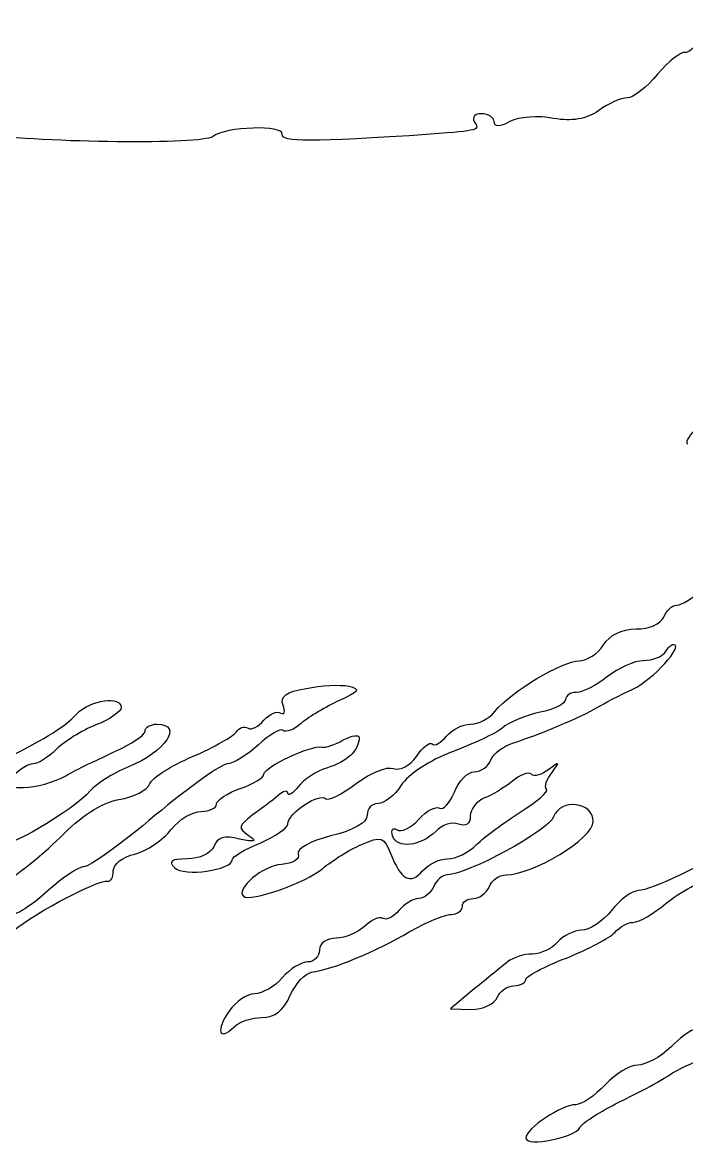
# Model space of a CAD drawing. Extents: x 0 to 69.4, y 0 to 30.3.
# Drawn here: x 46.939 to 48.392, y -0.007 to 2.456 of the extents above; entities that cross this region are included whole.
import ezdxf

# ---------------------------------------------------------------- set-up
doc = ezdxf.new("R2010")
doc.units = 0
doc.header["$MEASUREMENT"] = 0
doc.layers.get('0').update_dxf_attribs({"linetype": 'CONTINUOUS'})

msp = doc.modelspace()

# ---------------------------------------------------------------- linework, layer by layer
at = {"color": 0, "linetype": 'CONTINUOUS'}
for p, q in [((48.3439, 1.07628), (48.3439, 1.07628)), ((48.101, 0.71691), (48.101, 0.71691)), ((47.9274, 0.34022), (47.8753, 0.29682)), ((47.8753, 0.29682), (47.9204, 0.29508))]:
    msp.add_line(p, q, dxfattribs=at)
for points in [[(48.4533, 2.45632), (48.4272, 2.41812), (48.3978, 2.38861), (48.389, 2.39035)], [(48.389, 2.39035), (48.3804, 2.39382), (48.3526, 2.37125), (48.3283, 2.34347)], [(48.3283, 2.34347), (48.3057, 2.31396), (48.2744, 2.29139), (48.2624, 2.29139)], [(48.2624, 2.29139), (48.2485, 2.29139), (48.2207, 2.27924), (48.1999, 2.26361)], [(47.9429, 2.25667), (47.929, 2.25667), (47.9221, 2.24972), (47.9274, 2.23931)], [(47.9707, 2.23931), (47.9707, 2.24799), (47.9586, 2.25667), (47.9429, 2.25667)], [(48.101, 2.24625), (48.0679, 2.25319), (48.0246, 2.24972), (48.0054, 2.23931)], [(48.1999, 2.26361), (48.1721, 2.24451), (48.1408, 2.23931), (48.101, 2.24625)], [(47.5072, 2.21153), (47.5107, 2.23236), (47.3839, 2.22889), (47.3544, 2.20632)], [(47.9274, 2.23931), (47.9394, 2.22021), (47.9394, 2.22021), (47.8318, 2.21153)], [(48.0054, 2.23931), (47.9829, 2.22715), (47.9707, 2.22715), (47.9707, 2.23931)], [(47.3544, 2.20632), (47.3318, 2.18896), (46.9899, 2.19243), (46.8458, 2.21153)], [(47.8318, 2.21153), (47.5679, 2.19417), (47.5038, 2.19417), (47.5072, 2.21153)], [(48.3943, 1.53282), (48.3856, 1.5415), (48.4151, 1.57449), (48.4811, 1.62831)], [(48.37, 1.18045), (48.3804, 1.18045), (48.4064, 1.19602), (48.4272, 1.21512)], [(48.3422, 1.15441), (48.3474, 1.16829), (48.3596, 1.18045), (48.37, 1.18045)], [(48.2814, 1.12836), (48.3092, 1.12836), (48.3353, 1.13878), (48.3422, 1.15441)], [(48.2103, 1.09364), (48.2224, 1.11448), (48.2501, 1.12836), (48.2814, 1.12836)], [(48.1565, 1.05892), (48.1738, 1.05892), (48.1981, 1.07454), (48.2103, 1.09364)], [(48.2744, 0.99642), (48.3179, 1.01725), (48.3874, 1.09364), (48.3631, 1.09364)], [(48.3631, 1.09364), (48.3578, 1.09364), (48.3492, 1.0867), (48.3439, 1.07628)], [(48.3439, 1.07628), (48.3387, 1.0676), (48.3179, 1.05892), (48.2971, 1.05892)], [(47.9725, 0.94781), (48.0072, 0.99121), (48.1218, 1.05892), (48.1565, 1.05892)], [(48.2971, 1.05892), (48.2779, 1.05892), (48.2432, 1.04329), (48.2189, 1.0242)], [(48.2189, 1.0242), (48.1946, 1.0051), (48.1635, 0.98947), (48.1512, 0.98947)], [(47.5089, 0.9617), (47.5019, 0.98079), (47.5158, 0.99121), (47.5593, 0.99816)], [(47.5593, 0.99816), (47.5922, 1.0051), (47.6339, 1.00684), (47.6531, 1.00336)], [(47.6531, 1.00336), (47.679, 0.99642), (47.6756, 0.99121), (47.6322, 0.97211)], [(48.1512, 0.98947), (48.1374, 0.98947), (48.1269, 0.98253), (48.1269, 0.97385)], [(48.1964, 0.95649), (48.2103, 0.96517), (48.2467, 0.98427), (48.2744, 0.99642)], [(47.0576, 0.9426), (47.0889, 0.97385), (47.1549, 0.98253), (47.1549, 0.95649)], [(47.5038, 0.94434), (47.5124, 0.93913), (47.5142, 0.94781), (47.5089, 0.9617)], [(47.6322, 0.97211), (47.6044, 0.95822), (47.5663, 0.93739), (47.5489, 0.92177)], [(48.1269, 0.97385), (48.1269, 0.96517), (48.101, 0.95128), (48.0714, 0.94607)], [(46.891, 0.83843), (47.0021, 0.89572), (47.0299, 0.91309), (47.0576, 0.9426)], [(47.1549, 0.95649), (47.1549, 0.94781), (47.1306, 0.93045), (47.0993, 0.91829)], [(47.4672, 0.92871), (47.4794, 0.9426), (47.495, 0.94954), (47.5038, 0.94434)], [(47.9186, 0.92003), (47.936, 0.92003), (47.9603, 0.93218), (47.9725, 0.94781)], [(48.0714, 0.94607), (48.0401, 0.93913), (48.0019, 0.9235), (47.9881, 0.91135)], [(48.0107, 0.87836), (48.0628, 0.89399), (48.1651, 0.93739), (48.1964, 0.95649)], [(47.0993, 0.91829), (47.0681, 0.90614), (47.0299, 0.88184), (47.0125, 0.86447)], [(47.2329, 0.92003), (47.2919, 0.92003), (47.2519, 0.85927), (47.1704, 0.82628)], [(47.2069, 0.90441), (47.2069, 0.91309), (47.219, 0.92003), (47.2329, 0.92003)], [(47.4065, 0.90267), (47.4135, 0.91309), (47.4239, 0.91656), (47.4325, 0.91135)], [(47.4325, 0.91135), (47.4394, 0.90614), (47.4551, 0.91482), (47.4672, 0.92871)], [(47.5489, 0.92177), (47.5332, 0.90788), (47.5142, 0.90093), (47.5089, 0.90614)], [(47.8665, 0.89399), (47.8788, 0.90788), (47.9012, 0.92003), (47.9186, 0.92003)], [(47.1426, 0.861), (47.1774, 0.87663), (47.2069, 0.89572), (47.2069, 0.90441)], [(47.311, 0.84885), (47.3579, 0.86968), (47.4012, 0.89399), (47.4065, 0.90267)], [(47.5089, 0.90614), (47.5038, 0.91135), (47.4794, 0.89746), (47.4551, 0.87489)], [(47.6756, 0.89052), (47.6756, 0.86274), (47.6478, 0.8367), (47.6061, 0.82454)], [(47.6408, 0.88531), (47.66, 0.89572), (47.6756, 0.89746), (47.6756, 0.89052)], [(47.8353, 0.87663), (47.8406, 0.87142), (47.8544, 0.87836), (47.8665, 0.89399)], [(47.9881, 0.91135), (47.9742, 0.8992), (47.9239, 0.87663), (47.8788, 0.85927)], [(47.0125, 0.86447), (46.9951, 0.84711), (46.9725, 0.83322), (46.9621, 0.83322)], [(47.4551, 0.87489), (47.4308, 0.85232), (47.3996, 0.83322), (47.3874, 0.83322)], [(47.4672, 0.81066), (47.4672, 0.82628), (47.5697, 0.87489), (47.594, 0.86968)], [(47.594, 0.86968), (47.601, 0.86795), (47.6235, 0.87489), (47.6408, 0.88531)], [(47.8006, 0.84885), (47.8144, 0.86968), (47.8301, 0.88184), (47.8353, 0.87663)], [(47.9637, 0.84191), (47.969, 0.85579), (47.9915, 0.87142), (48.0107, 0.87836)], [(47.0333, 0.80718), (47.0576, 0.82107), (47.1062, 0.84364), (47.1426, 0.861)], [(47.2174, 0.78982), (47.2225, 0.80197), (47.2642, 0.82975), (47.311, 0.84885)], [(47.7503, 0.82281), (47.7658, 0.8176), (47.7867, 0.82975), (47.8006, 0.84885)], [(47.8788, 0.85927), (47.8318, 0.84191), (47.7815, 0.80892), (47.7676, 0.78635)], [(47.9274, 0.81586), (47.9429, 0.81586), (47.9586, 0.82802), (47.9637, 0.84191)], [(48.0975, 0.81413), (48.1149, 0.83843), (48.1149, 0.83843), (48.0906, 0.82107)], [(46.9621, 0.83322), (46.9517, 0.83322), (46.9326, 0.82107), (46.9187, 0.80718)], [(47.1704, 0.82628), (47.1357, 0.81239), (47.0993, 0.78809), (47.0871, 0.7742)], [(47.3874, 0.83322), (47.3753, 0.83322), (47.304, 0.78288), (47.2294, 0.72038)], [(47.6061, 0.82454), (47.5818, 0.8176), (47.554, 0.7985), (47.5419, 0.78288)], [(47.6686, 0.78982), (47.6999, 0.81413), (47.7364, 0.82802), (47.7503, 0.82281)], [(47.8839, 0.77072), (47.8926, 0.79503), (47.9135, 0.81586), (47.9274, 0.81586)], [(48.0524, 0.81066), (48.0454, 0.81586), (48.0262, 0.80892), (48.0107, 0.79503)], [(48.0906, 0.82107), (48.0749, 0.80892), (48.0575, 0.80371), (48.0524, 0.81066)], [(48.0853, 0.77767), (48.0801, 0.78288), (48.0853, 0.7985), (48.0975, 0.81413)], [(46.9187, 0.80718), (46.8944, 0.78461), (46.8979, 0.78114), (46.9413, 0.78114)], [(46.9413, 0.78114), (46.9674, 0.78114), (47.009, 0.79329), (47.0333, 0.80718)], [(47.1496, 0.7551), (47.1826, 0.76031), (47.2121, 0.77593), (47.2174, 0.78982)], [(47.4151, 0.77941), (47.4447, 0.78809), (47.4672, 0.80371), (47.4672, 0.81066)], [(47.6026, 0.75684), (47.6079, 0.75163), (47.6374, 0.76552), (47.6686, 0.78982)], [(48.0107, 0.79503), (47.9933, 0.78114), (47.9656, 0.76378), (47.9499, 0.75857)], [(47.0871, 0.7742), (47.0507, 0.73079), (46.8892, 0.6371), (46.8996, 0.66488)], [(47.3631, 0.74468), (47.3631, 0.75336), (47.3874, 0.76899), (47.4151, 0.77941)], [(47.4985, 0.76378), (47.4864, 0.75336), (47.4603, 0.73427), (47.4413, 0.72038)], [(47.5193, 0.76899), (47.5193, 0.77593), (47.5089, 0.7742), (47.4985, 0.76378)], [(47.5419, 0.78288), (47.5297, 0.76725), (47.5193, 0.76204), (47.5193, 0.76899)], [(47.5193, 0.70134), (47.5193, 0.72559), (47.5887, 0.77072), (47.6026, 0.75684)], [(47.7676, 0.78635), (47.7538, 0.76378), (47.7294, 0.74642), (47.7172, 0.74642)], [(47.851, 0.736), (47.8596, 0.73079), (47.8735, 0.74642), (47.8839, 0.77072)], [(48.0281, 0.72732), (48.0644, 0.74989), (48.0906, 0.77246), (48.0853, 0.77767)], [(47.0211, 0.67182), (47.0646, 0.71691), (47.1114, 0.74816), (47.1496, 0.7551)], [(47.3301, 0.72906), (47.3475, 0.72906), (47.3631, 0.736), (47.3631, 0.74468)], [(47.7172, 0.74642), (47.7033, 0.74642), (47.6929, 0.73427), (47.6929, 0.72038)], [(47.8058, 0.7117), (47.8232, 0.73079), (47.844, 0.74121), (47.851, 0.736)], [(47.9499, 0.75857), (47.9325, 0.75163), (47.9186, 0.73427), (47.9186, 0.71864)], [(48.1876, 0.70654), (48.1876, 0.74989), (48.1165, 0.75857), (48.101, 0.71691)], [(47.2294, 0.72038), (47.1549, 0.65793), (47.0854, 0.60759), (47.0732, 0.60759)], [(47.2642, 0.68918), (47.2815, 0.7117), (47.311, 0.72906), (47.3301, 0.72906)], [(47.4413, 0.72038), (47.4117, 0.69786), (47.41, 0.69265), (47.4325, 0.67703)], [(47.6929, 0.72038), (47.6929, 0.70481), (47.6635, 0.68745), (47.6131, 0.67529)], [(48.101, 0.71691), (48.0906, 0.68745), (47.9117, 0.59022), (47.8683, 0.59022)], [(47.9186, 0.71864), (47.9186, 0.70134), (47.91, 0.69439), (47.8926, 0.70134)], [(47.9325, 0.6562), (47.9499, 0.67356), (47.9933, 0.70481), (48.0281, 0.72732)], [(47.4586, 0.65967), (47.4915, 0.67356), (47.5193, 0.69265), (47.5193, 0.70134)], [(47.7485, 0.67529), (47.745, 0.68918), (47.7485, 0.69439), (47.7572, 0.68918)], [(47.7572, 0.68918), (47.7676, 0.68224), (47.7885, 0.69265), (47.8058, 0.7117)], [(47.8926, 0.70134), (47.8788, 0.70654), (47.8561, 0.6996), (47.844, 0.68571)], [(47.9968, 0.59022), (48.0558, 0.59022), (48.1876, 0.67009), (48.1876, 0.70654)], [(46.8614, 0.54682), (46.91, 0.57634), (46.9812, 0.63189), (47.0211, 0.67182)], [(47.1843, 0.63536), (47.2104, 0.64231), (47.2468, 0.66661), (47.2642, 0.68918)], [(47.4135, 0.66835), (47.3804, 0.67703), (47.3649, 0.67182), (47.3579, 0.65272)], [(47.4325, 0.67703), (47.4533, 0.66314), (47.4482, 0.6614), (47.4135, 0.66835)], [(47.6131, 0.67529), (47.5679, 0.66314), (47.5385, 0.64751), (47.5419, 0.63536)], [(47.6808, 0.6562), (47.7242, 0.67529), (47.7294, 0.67356), (47.745, 0.63536)], [(47.844, 0.68571), (47.8093, 0.65272), (47.7589, 0.64578), (47.7485, 0.67529)], [(47.3579, 0.65272), (47.351, 0.6371), (47.3267, 0.62495), (47.2989, 0.62495)], [(47.3978, 0.62321), (47.3978, 0.63015), (47.4256, 0.64578), (47.4586, 0.65967)], [(47.5957, 0.60411), (47.6165, 0.62147), (47.6547, 0.64578), (47.6808, 0.6562)], [(47.8683, 0.62495), (47.8874, 0.62495), (47.9151, 0.63884), (47.9325, 0.6562)], [(47.1375, 0.5989), (47.1375, 0.61279), (47.1583, 0.63015), (47.1843, 0.63536)], [(47.2989, 0.62495), (47.2642, 0.62495), (47.2572, 0.61974), (47.2711, 0.60585)], [(47.2711, 0.60585), (47.2919, 0.58501), (47.3978, 0.60064), (47.3978, 0.62321)], [(47.5419, 0.63536), (47.5471, 0.62495), (47.5297, 0.61453), (47.5054, 0.61279)], [(47.745, 0.63536), (47.7658, 0.57981), (47.7885, 0.56765), (47.8144, 0.5989)], [(47.8144, 0.5989), (47.8267, 0.61279), (47.851, 0.62495), (47.8683, 0.62495)], [(48.4619, 0.62495), (48.4533, 0.62495), (48.4168, 0.60932), (48.3786, 0.59022)], [(47.0732, 0.60759), (47.0628, 0.60759), (47.0264, 0.58501), (46.9951, 0.5555)], [(47.1253, 0.57634), (47.1322, 0.5746), (47.1375, 0.58501), (47.1375, 0.5989)], [(47.5054, 0.61279), (47.4656, 0.61106), (47.4047, 0.55897), (47.4221, 0.54335)], [(47.4221, 0.54335), (47.436, 0.52946), (47.5593, 0.57286), (47.5957, 0.60411)], [(48.3474, 0.52772), (48.3735, 0.55029), (48.4256, 0.57807), (48.4619, 0.59196)], [(46.9135, 0.46175), (46.9378, 0.49127), (47.1044, 0.58154), (47.1253, 0.57634)], [(47.8683, 0.59022), (47.8579, 0.59022), (47.844, 0.57807), (47.8387, 0.56418)], [(47.9603, 0.56418), (47.9656, 0.57807), (47.9811, 0.59022), (47.9968, 0.59022)], [(48.3786, 0.59022), (48.3404, 0.57113), (48.2988, 0.5555), (48.2867, 0.5555)], [(46.9951, 0.5555), (46.9639, 0.52772), (46.9292, 0.50342), (46.9169, 0.50342)], [(47.8387, 0.56418), (47.8318, 0.55029), (47.8179, 0.53814), (47.8058, 0.53814)], [(47.9256, 0.53814), (47.9394, 0.53814), (47.9533, 0.55029), (47.9603, 0.56418)], [(48.2867, 0.5555), (48.2728, 0.5555), (48.2467, 0.5364), (48.2276, 0.5121)], [(47.8058, 0.53814), (47.7936, 0.53814), (47.7746, 0.52599), (47.7624, 0.5121)], [(47.8769, 0.50342), (47.8908, 0.50342), (47.9012, 0.5121), (47.9012, 0.52078)], [(47.9012, 0.52078), (47.9012, 0.5312), (47.9117, 0.53814), (47.9256, 0.53814)], [(48.2744, 0.48606), (48.2883, 0.48606), (48.3196, 0.50515), (48.3474, 0.52772)], [(47.7276, 0.49474), (47.719, 0.49995), (47.7017, 0.49127), (47.6878, 0.47738)], [(47.7624, 0.5121), (47.7503, 0.49821), (47.7346, 0.48953), (47.7276, 0.49474)], [(47.785, 0.46522), (47.8214, 0.48606), (47.8631, 0.50342), (47.8769, 0.50342)], [(48.2276, 0.5121), (48.2085, 0.48779), (48.179, 0.4687), (48.1617, 0.4687)], [(47.6878, 0.47738), (47.6721, 0.46349), (47.6443, 0.45133), (47.6253, 0.45133)], [(48.1617, 0.4687), (48.1461, 0.4687), (48.1218, 0.45654), (48.1096, 0.44265)], [(48.2346, 0.46349), (48.245, 0.47564), (48.2624, 0.48606), (48.2744, 0.48606)], [(47.5714, 0.37668), (47.6149, 0.38189), (47.7156, 0.42356), (47.785, 0.46522)], [(47.6253, 0.45133), (47.6044, 0.45133), (47.5887, 0.44092), (47.5887, 0.42529)], [(48.1288, 0.40793), (48.1772, 0.42703), (48.2242, 0.45307), (48.2346, 0.46349)], [(47.5887, 0.42529), (47.5887, 0.4114), (47.5767, 0.39925), (47.5628, 0.39925)], [(48.1096, 0.44265), (48.0975, 0.42877), (48.0732, 0.41661), (48.054, 0.41661)], [(47.5628, 0.39925), (47.5489, 0.39925), (47.5228, 0.38363), (47.5072, 0.36453)], [(48.0003, 0.39925), (47.9881, 0.39057), (47.9568, 0.36279), (47.9274, 0.34022)], [(48.054, 0.41661), (48.0367, 0.41661), (48.0124, 0.40967), (48.0003, 0.39925)], [(48.0401, 0.36106), (48.0401, 0.368), (48.0801, 0.38883), (48.1288, 0.40793)], [(47.5246, 0.32633), (47.5367, 0.35238), (47.5575, 0.37495), (47.5714, 0.37668)], [(47.5072, 0.36453), (47.4899, 0.34543), (47.4637, 0.32981), (47.4464, 0.32981)], [(47.9776, 0.32113), (47.9829, 0.33502), (47.9985, 0.34717), (48.0142, 0.34717)], [(48.0142, 0.34717), (48.0281, 0.34717), (48.0401, 0.35411), (48.0401, 0.36106)], [(47.4464, 0.32981), (47.4308, 0.32981), (47.4047, 0.31245), (47.3908, 0.29161)], [(47.4621, 0.27772), (47.4915, 0.27772), (47.5107, 0.29335), (47.5246, 0.32633)], [(47.9204, 0.29508), (47.9464, 0.29508), (47.9707, 0.30724), (47.9776, 0.32113)], [(47.3908, 0.29161), (47.3614, 0.24995), (47.3683, 0.22396), (47.4012, 0.25689)], [(47.4012, 0.25689), (47.4135, 0.26904), (47.4413, 0.27772), (47.4621, 0.27772)], [(48.4828, 0.26383), (48.4117, 0.25863), (48.3994, 0.25342), (48.3578, 0.21354)], [(48.3578, 0.21354), (48.3353, 0.19097), (48.3022, 0.17361), (48.2849, 0.17361)], [(48.2849, 0.17361), (48.2675, 0.17361), (48.2363, 0.15451), (48.2137, 0.13021)], [(48.3613, 0.15625), (48.3908, 0.17361), (48.4272, 0.18924), (48.4446, 0.18924)], [(48.2363, 0.08854), (48.2762, 0.10764), (48.3335, 0.13715), (48.3613, 0.15625)], [(48.2137, 0.13021), (48.1911, 0.1059), (48.1617, 0.08681), (48.1496, 0.08681)], [(48.1496, 0.08681), (48.1183, 0.08681), (48.0401, 0.03472), (48.0401, 0.01389)], [(48.1582, 0.03646), (48.1617, 0.04514), (48.1964, 0.06771), (48.2363, 0.08854)], [(48.0401, 0.01389), (48.0401, -0.00694), (48.1512, 0.01562), (48.1582, 0.03646)]]:
    msp.add_open_spline(points, degree=3, dxfattribs=at)

doc.saveas('drawing.dxf')
